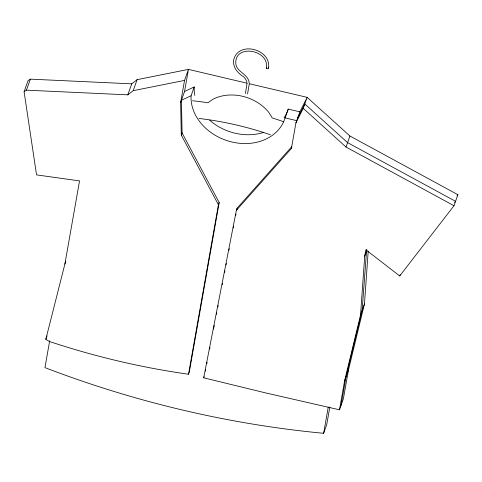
<?xml version="1.0" encoding="UTF-8"?>
<svg xmlns="http://www.w3.org/2000/svg" width="482" height="482" viewBox="0 0 482 482"><rect width="100%" height="100%" fill="white"/><g stroke="black" fill="none" stroke-linecap="round" stroke-linejoin="round"><path stroke-width="0.72" d="M247.019 83.38L245.434 93.514M266.305 68.143C269.806 49.724 234.909 43.681 235.776 63.136C236.017 72.095 248.857 73.945 249.194 83.229M268.474 68.119C271.715 49.345 238.813 40.416 233.77 59.527C232.324 66.962 237.686 73.162 243.591 76.771C245.356 78.445 246.567 80.325 246.917 82.482M291.7 146.787L237.156 208.122L236.373 210.321L203.693 377.816L265.69 392.92L339.467 409.808L344.54 381.021L360.554 314.933L364.711 256.177L365.844 249.778L399.711 275.957L453.984 205.736L457.9 194.722L349.944 136.02L307.155 97.364L249.266 83.723M339.467 409.808L343.383 398.795L348.462 370.007L364.47 303.919L368.212 251.11M249.194 84.29L247.543 94.002M49.712 340.66L44.953 367.627A867.618 702.967 19.6 0 0 323.627 433.294L326.76 424.479L329.845 406.989M188.516 374.237L218.406 204.736L181.298 135.117L180.642 102.473L184.564 91.46L194.222 86.935L191.089 95.749L181.425 100.268L182.082 132.918L219.19 202.53L189.299 372.038L188.516 374.237A648.218 525.205 19.6 0 1 49.182 341.407L45.808 339.364L64.883 264.058L79.542 180.901L36.542 174.882L24.1 91.743L28.016 80.729L30.36 79.15L131.737 83.838L137.117 79.663L188.45 69.39L247.073 83.205M180.642 102.473L184.534 80.404L188.45 69.39L184.564 91.46M236.373 210.321L291.417 148.426L295.93 122.838L299.846 111.824L307.155 97.364L303.238 108.378L295.93 122.838M296.454 122.097L296.713 120.639L285.097 117.897A48.682 39.446 19.6 0 1 231.89 142.003A48.682 39.446 19.6 0 1 191.089 95.749M323.627 433.294L328.254 407.055M366.657 249.64L362.121 310.529L346.106 376.617L341.033 405.398M205.344 371.182L205.627 369.712M206.784 363.808L207.067 362.331M209.658 349.052L209.947 347.576M213.55 329.128L214.267 325.44M216.424 314.372L216.713 312.896M217.864 306.992L218.153 305.516M222.184 284.856L222.473 283.38M224.63 272.312L224.919 270.836M226.07 264.937L226.359 263.461M228.95 250.176L229.239 248.7M233.27 228.04L233.553 226.564M235.716 215.496L236.005 214.02M236.722 210.333L237.156 208.122M24.1 91.743L26.438 90.164L30.36 79.15M64.883 264.058L65.859 261.304M26.438 90.164L127.82 94.852L131.737 83.838M127.82 94.852L133.201 90.676L137.117 79.663M45.808 339.364L47.031 335.918M181.298 135.117L182.082 132.918M218.406 204.736L219.19 202.53M285.097 117.897L288.236 109.089L299.846 111.824M203.693 377.816L204.085 376.713M291.417 148.426L291.809 147.323M453.984 205.736L346.022 147.034L349.944 136.02M364.711 256.177L366.989 249.79M360.554 314.933L364.47 303.919M344.54 381.021L348.462 370.007M399.711 275.957L400.162 274.698M297.496 118.433L304.805 103.973L347.588 142.63L455.55 201.325L454.628 202.518M456.978 195.909L457.9 194.722M133.201 90.676L184.534 80.404M303.238 108.378L346.022 147.034M263.118 132.592A48.682 39.446 19.6 0 1 209.628 120.157M194.818 95.442A48.682 39.446 19.6 0 1 194.222 86.935M288.236 109.089A48.682 39.446 19.6 0 1 284.055 117.807M268.287 67.811A1.091 0.621 2.7 0 1 267.998 68.661A1.091 0.621 2.7 0 1 266.492 68.45A1.091 0.621 2.7 0 1 266.781 67.601M283.747 121.795A238.066 192.89 19.6 0 0 272.252 117.951L268.854 112.445A40.771 33.029 19.6 0 0 212.911 99.262L207.923 102.793A238.066 192.89 19.6 0 0 192.541 100.738M199.036 118.452A285.362 231.209 19.6 0 1 270.396 134.731"/></g></svg>
